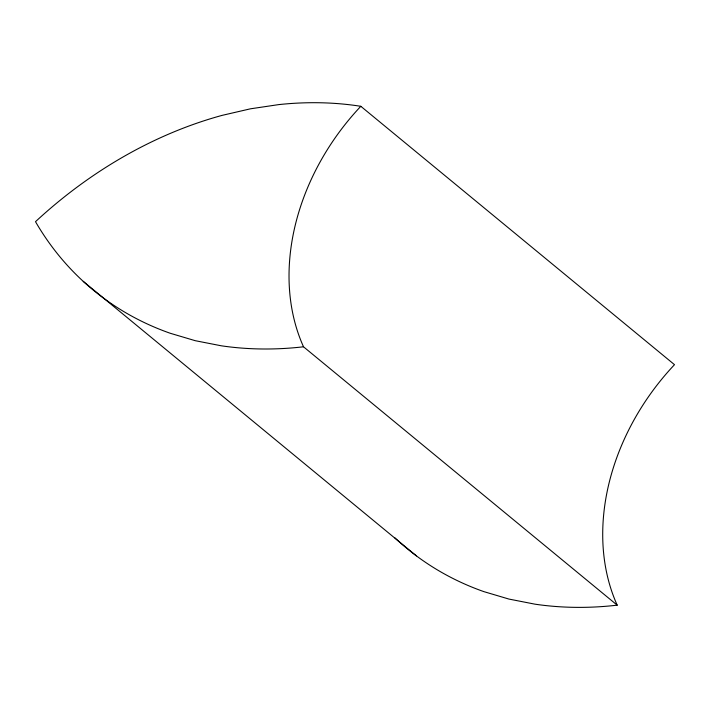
<?xml version="1.0" encoding="UTF-8"?>
<svg xmlns="http://www.w3.org/2000/svg" width="710" height="710" viewBox="0 0 710 710"><rect width="100%" height="100%" fill="white"/><g stroke="black" fill="none" stroke-linecap="round" stroke-linejoin="round"><path stroke-width="1.06" d="M617.203 605.168L303.516 346.791A400.946 314.273 -50.5 0 1 221.254 345.788L195.25 340.693L170.231 333.265A400.946 314.273 -50.5 0 1 35.5 221.68A400.946 314.273 -50.5 0 1 222.141 115.366L250.488 108.807L278.711 104.61A400.946 314.273 -50.5 0 1 360.813 106.296L674.5 364.674A218.156 171.004 -50.5 0 0 617.203 605.168A400.946 314.273 -50.5 0 1 534.941 604.166L508.937 599.071L483.918 591.643A400.946 314.273 -50.5 0 1 394.503 537.488M83.23 281.355L416.424 555.886M303.516 346.791A218.156 171.004 -50.5 0 1 360.813 106.296"/></g></svg>
